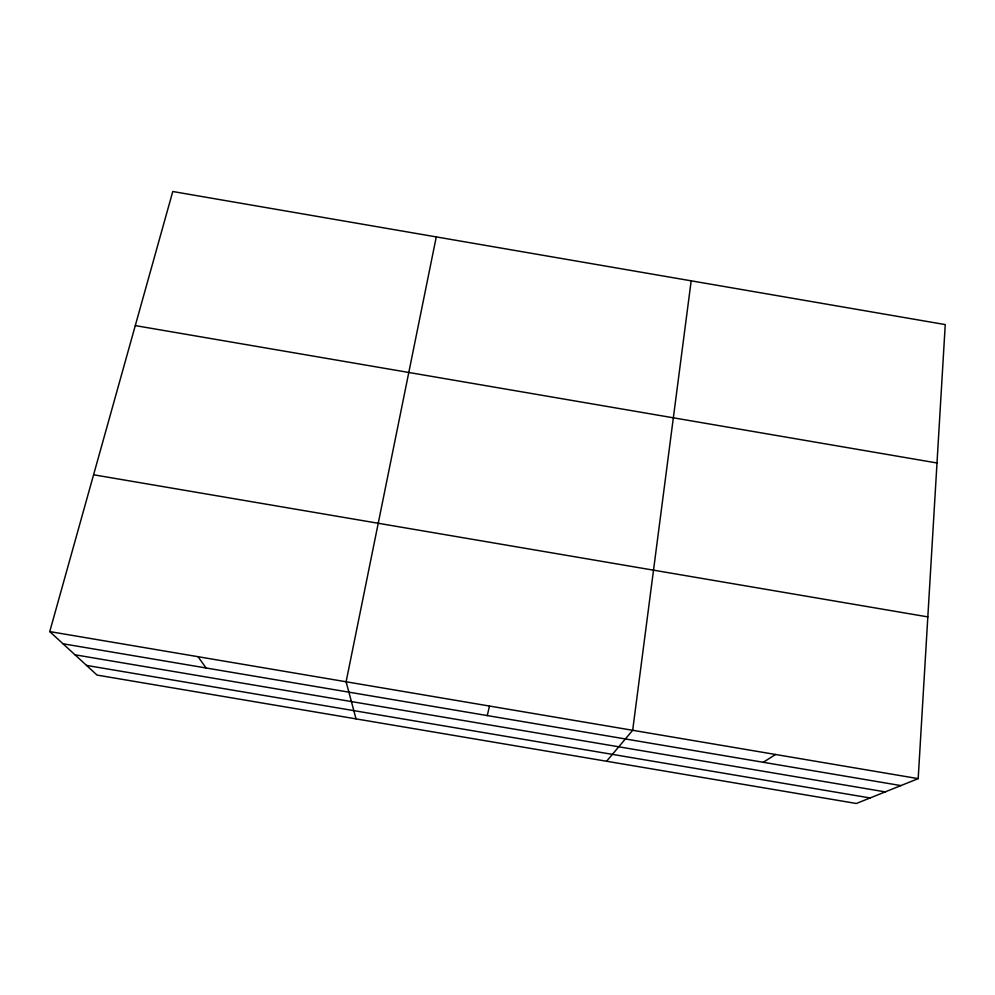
<?xml version="1.0" encoding="UTF-8"?>
<svg xmlns="http://www.w3.org/2000/svg" width="995" height="995" viewBox="0 0 995 995"><rect width="100%" height="100%" fill="white"/><g stroke="black" fill="none" stroke-linecap="round" stroke-linejoin="round"><path stroke-width="1.49" d="M918.186 778.637L945.25 324.594L172.769 191.513L49.75 631.589L97.05 675.083L856.359 803.487L918.186 778.637L49.75 631.589M691.177 280.826L632.671 730.293L606.602 761.25M436.27 236.909L346.111 681.774L356.036 718.887M487.251 715.579L489.515 706.052M763.252 762.294L775.565 754.484M93.592 474.777L927.825 616.9M62.983 643.765L900.898 785.59M74.986 654.797L885.214 791.883M86.54 665.419L870.103 797.965M135.295 325.601L937.004 462.986M198.067 656.712L206.064 667.981"/></g></svg>
